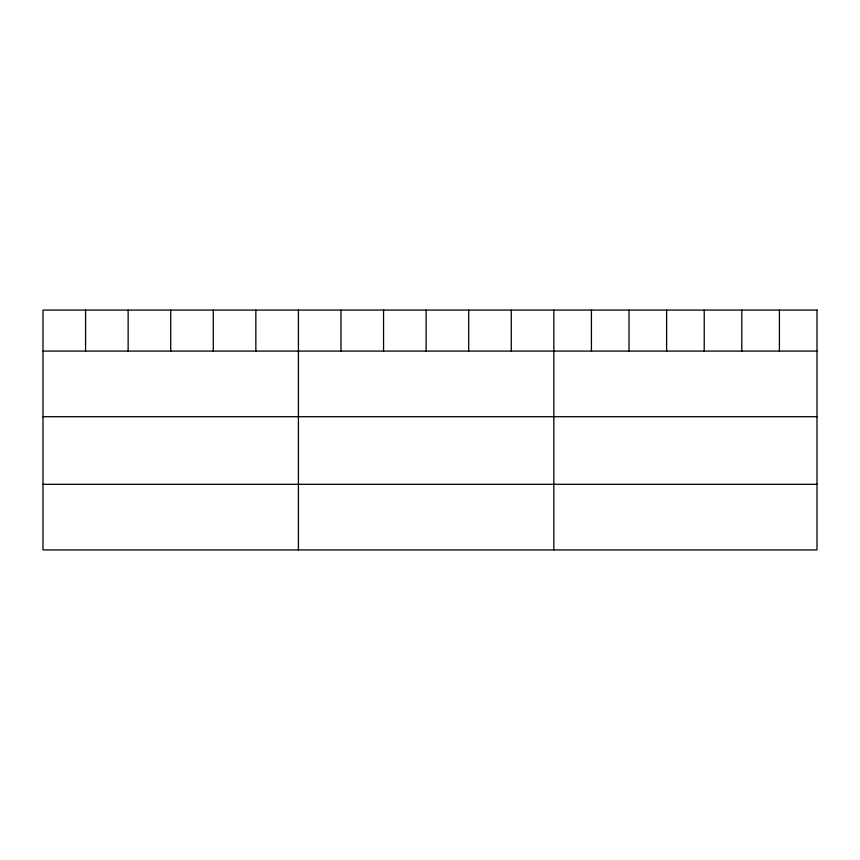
<?xml version="1.0" encoding="UTF-8"?>
<svg xmlns="http://www.w3.org/2000/svg" width="860" height="860" viewBox="0 0 860 860"><rect width="100%" height="100%" fill="white"/><g stroke="black" fill="none" stroke-linecap="round" stroke-linejoin="round"><path stroke-width="1.29" d="M43 351.084L817 351.084M43 416.702L817 416.702M43 484.309L817 484.309M779.407 310.073L779.407 351.084M741.814 310.073L741.814 351.084M704.222 310.073L704.222 351.084M666.618 310.073L666.618 351.084M629.025 310.073L629.025 351.084M591.433 310.073L591.433 351.084M553.84 310.073L553.84 549.927M511.27 310.073L511.27 351.084M468.7 310.073L468.7 351.084M426.13 310.073L426.13 351.084M383.56 310.073L383.56 351.084M340.99 310.073L340.99 351.084M298.42 310.073L298.42 549.927M255.85 310.073L255.85 351.084M213.28 310.073L213.28 351.084M170.71 310.073L170.71 351.084M128.14 310.073L128.14 351.084M85.57 310.073L85.57 351.084M817 310.073L43 310.073L43 549.927L817 549.927L817 310.073"/></g></svg>
